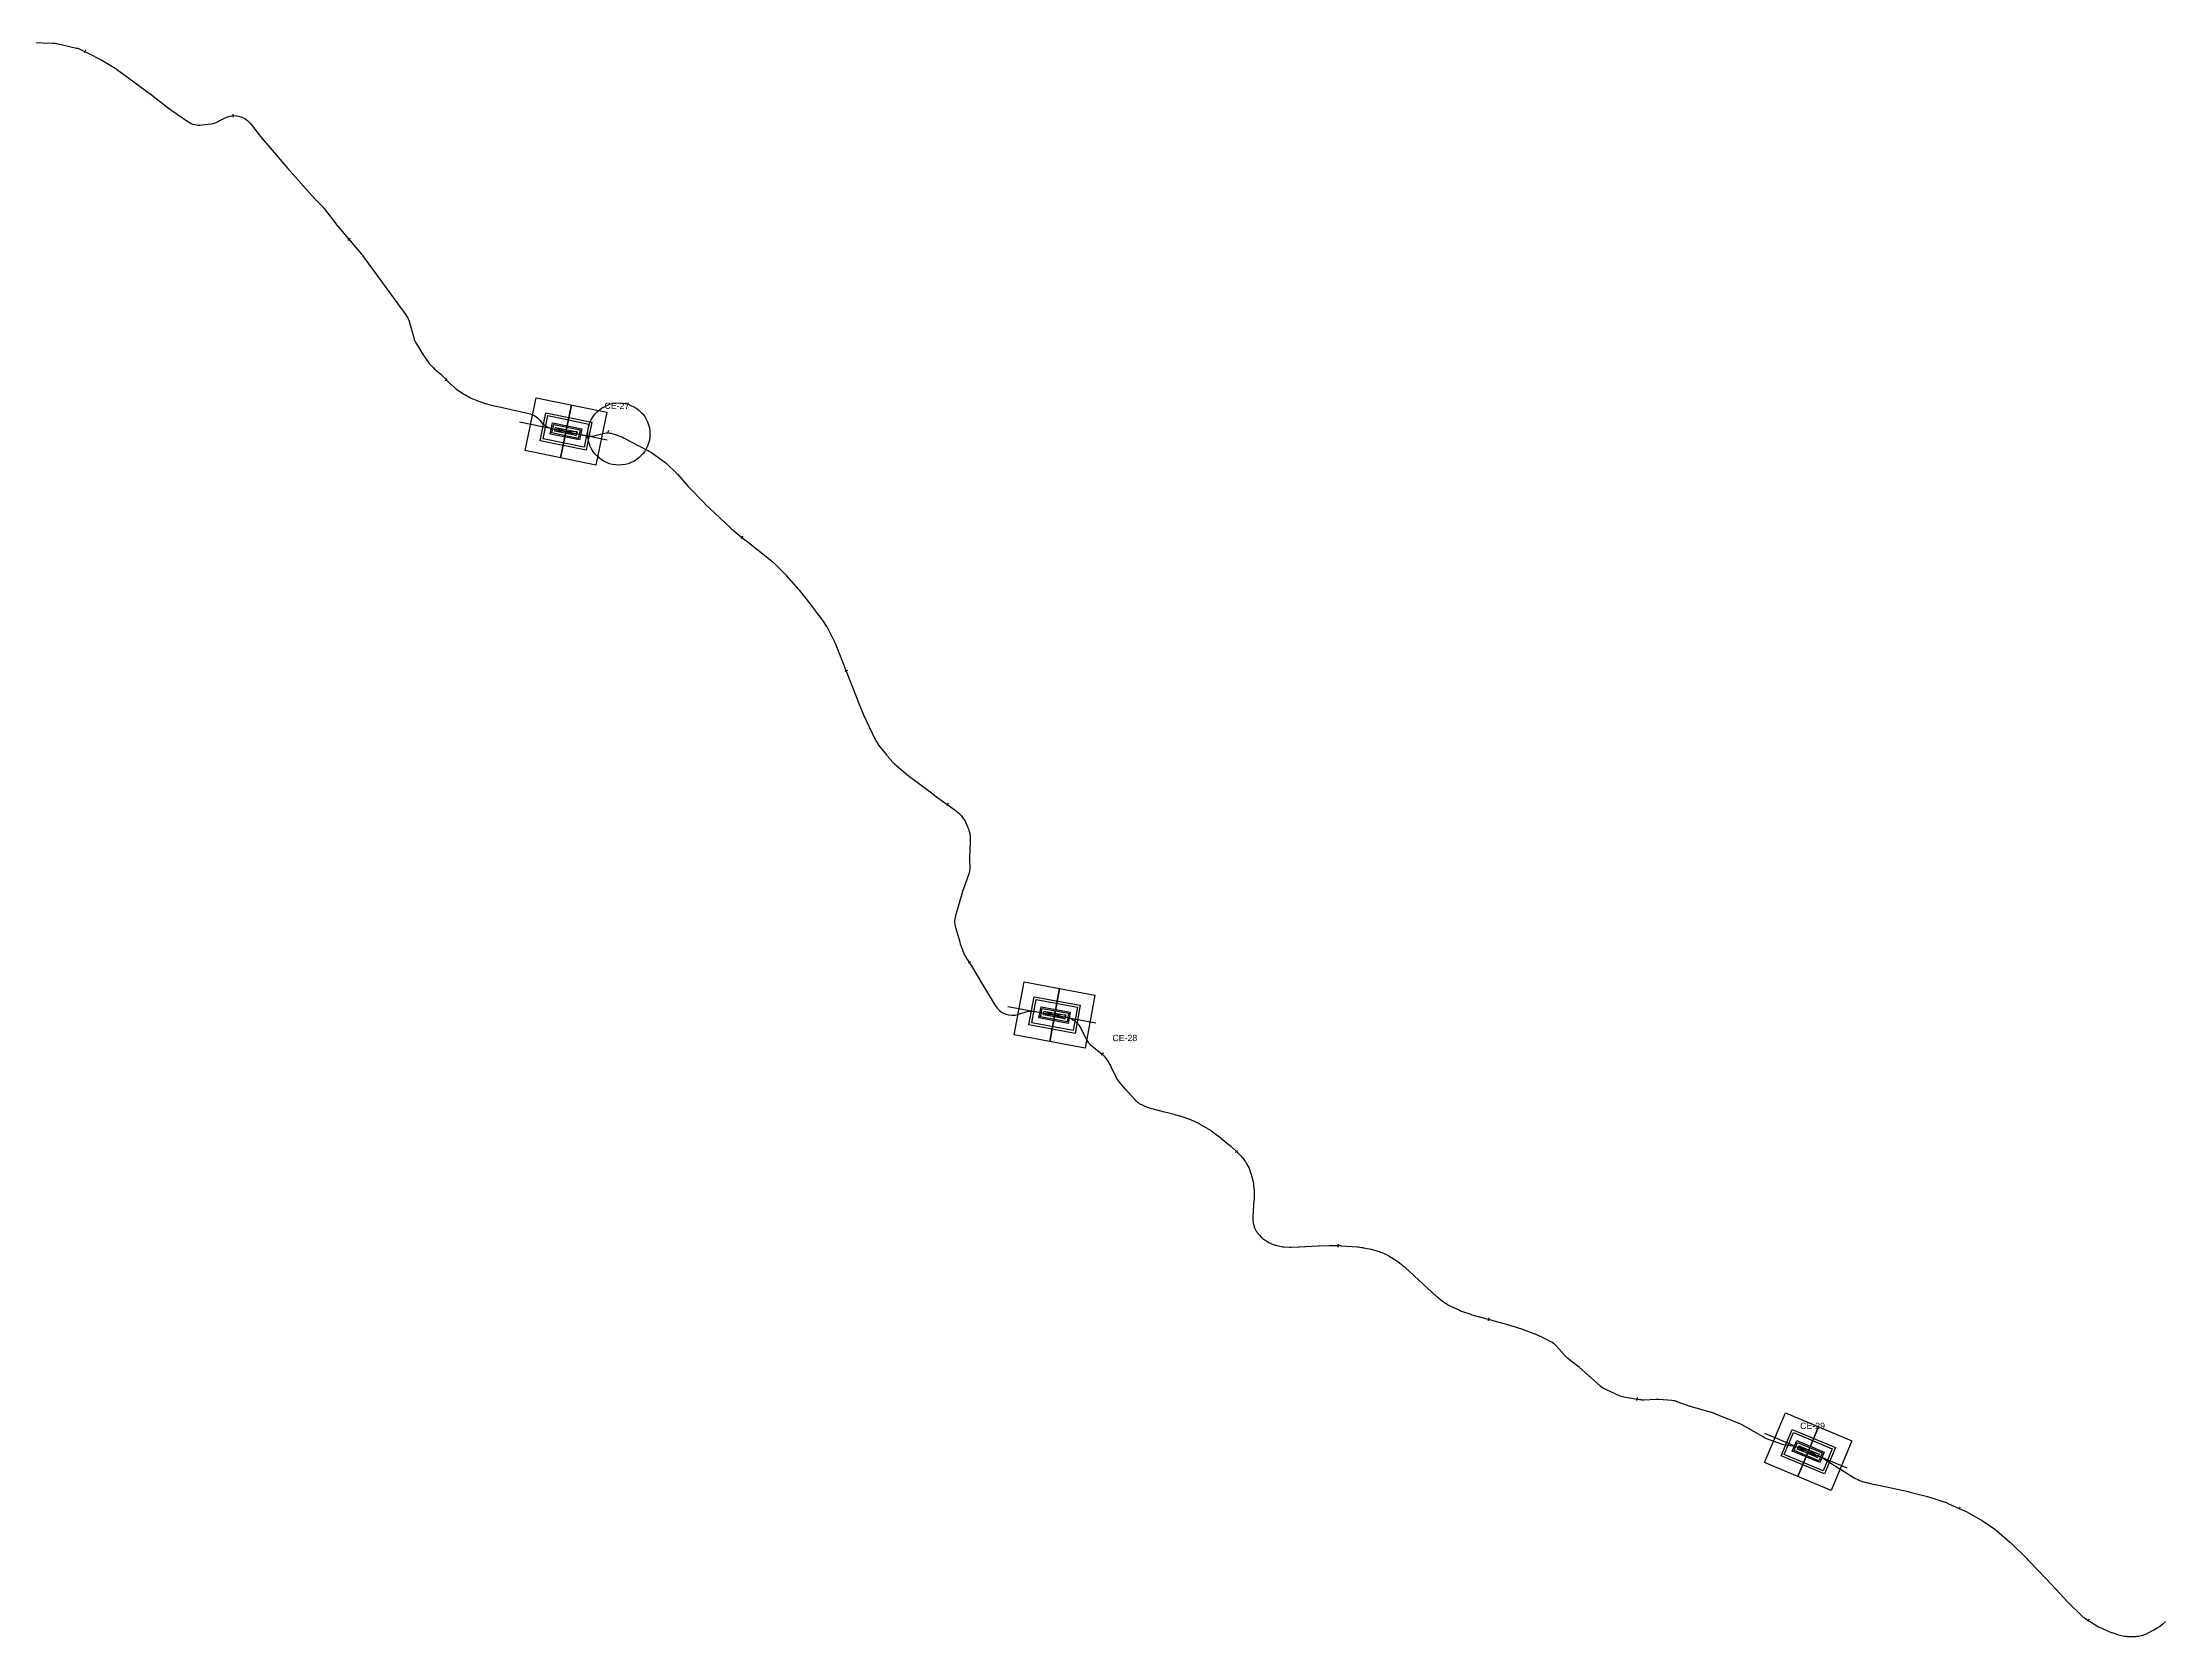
# Model space of a CAD drawing. Header units: metres. Extents: x 454908 to 510509, y 4717009 to 4730077.
# Drawn here: x 489887 to 491577, y 4724223 to 4725492 of the extents above; entities that cross this region are included whole.
import ezdxf

# ---------------------------------------------------------------- set-up
doc = ezdxf.new("R2010")
doc.units = ezdxf.units.M
doc.header["$LTSCALE"] = 0.01
doc.header["$MEASUREMENT"] = 0
doc.layers.get('0').update_dxf_attribs({"lineweight": 0})
for name, color, linetype in [('....pat directa', 5, 'Continuous'), ('10TRZ_LINEA_PK', 4, 'Continuous'), ('CE', 7, 'Continuous')]:
    doc.layers.add(name, color=color, linetype=linetype)
doc.layers.add('LEAR TRAMOS SUBTERRANEOS 2c', color=7, linetype='Continuous', lineweight=0)
doc.styles.get("Standard").update_dxf_attribs({"font": 'arial.ttf'})

# ---------------------------------------------------------------- blocks, each defined once
blk = doc.blocks.new('pkp')
at = {"layer": '10TRZ_LINEA_PK'}
blk.add_line((0, 1.125), (0, -1.125), dxfattribs=at)
blk = doc.blocks.new('lpkp')
at = {"layer": '10TRZ_LINEA_PK'}
blk.add_line((0, 1.125), (0, -1.125), dxfattribs=at)
blk = doc.blocks.new('A$Cf7c1e7a3')
at = {"color": 3}
for points in [[(17.8, 39.7), (43.2, 5.1)], [(17.8, 39.7), (43.2, 5.1)], [(43.2, 5.1), (17.8, 39.7)]]:
    blk.add_lwpolyline(points, dxfattribs=at)
at = {"layer": '10TRZ_LINEA_PK', "color": 5}
for points in [[(41, 56.6), (66.3, 22), (20, -11.9), (-5.3, 22.7)], [(38.8, 42.6), (52.4, 24.2), (22.2, 2.1), (8.7, 20.5)], [(37.4, 33), (42.7, 25.7), (23.7, 11.7), (18.3, 19.1)]]:
    blk.add_lwpolyline(points, close=True, dxfattribs=at)
at = {"layer": '10TRZ_LINEA_PK', "color": 41, "true_color": 0xf4ee51}
blk.add_lwpolyline([(0, 0), (57.5, 42.1)], dxfattribs=at)
at = {"layer": '10TRZ_LINEA_PK', "color": 1}
for points in [[(38.4, 39.8), (49.6, 24.6), (22.6, 4.9), (11.5, 20.1)], [(37.1, 31.5), (41.2, 25.9), (23.9, 13.3), (19.9, 18.8)], [(36.7, 28.7), (38.4, 26.3), (24.4, 16), (22.6, 18.4), (36.7, 28.7)]]:
    blk.add_lwpolyline(points, close=True, dxfattribs=at)
at = {"layer": '10TRZ_LINEA_PK', "color": 5}
blk.add_lwpolyline([(43.2, 5.1), (17.8, 39.7)], dxfattribs=at)
at = {"layer": '10TRZ_LINEA_PK', "color": 1}
blk.add_lwpolyline([(22.6, 18.4), (38.4, 26.3), (36.7, 28.7), (24.4, 16)], dxfattribs=at)

msp = doc.modelspace()

# ---------------------------------------------------------------- linework, layer by layer
at = {"layer": '....pat directa', "color": 7}
msp.add_lwpolyline([(489878.961, 4725492.234), (489895.394, 4725491.701, -0.04750682), (489898.404, 4725491.315), (489914.029, 4725487.783, -0.05295408), (489917.229, 4725486.693), (489922.928, 4725484.052), (489933.225, 4725478.756, -0.01854286), (489934.259, 4725478.175), (489944.808, 4725471.719, -0.02024504), (489945.884, 4725470.999), (489955.7, 4725463.84, -0.00010258), (489955.705, 4725463.836), (489973.864, 4725450.58, -0.00713726), (489974.229, 4725450.305), (489989.349, 4725438.591, 0.01348055), (489990.045, 4725438.082), (490002.886, 4725429.198, 0.18688222), (490014.123, 4725426.499), (490021.42, 4725427.481, 0.0970411), (490027.246, 4725429.459), (490032.393, 4725432.146, -0.36053894), (490052.36, 4725427.872), (490060.591, 4725417.437, 0.00019674), (490060.599, 4725417.427), (490068.002, 4725408.541, 0.0048895), (490068.205, 4725408.302), (490082.388, 4725391.939, 0.00261474), (490082.498, 4725391.813), (490097.092, 4725375.326, 0.00002737), (490097.093, 4725375.325), (490104.373, 4725367.103, 0.01775813), (490105.156, 4725366.279), (490109.676, 4725361.852, -0.03707042), (490111.241, 4725360.073), (490120.784, 4725347.456, 0.01439807), (490121.36, 4725346.737), (490141.104, 4725323.538, -0.01881977), (490141.849, 4725322.592), (490176.38, 4725275.215, -0.08807244), (490178.834, 4725270.188), (490182.585, 4725257.069, 0.06719923), (490184.302, 4725253.147), (490190.122, 4725243.586, 0.01441615), (490190.624, 4725242.812), (490194.443, 4725237.284, 0.04664775), (490196.357, 4725235.001), (490198.018, 4725233.358, -0.00068112), (490198.049, 4725233.328), (490199.763, 4725231.623, 0.02169873), (490200.789, 4725230.688), (490204.049, 4725227.966, -0.02430383), (490205.192, 4725226.913), (490211.154, 4725220.859, 0.01980002), (490212.078, 4725219.993), (490215.33, 4725217.176, 0.02639909), (490216.663, 4725216.14), (490221.547, 4725212.739, 0.0289411), (490223.125, 4725211.771), (490227.808, 4725209.258, 0.01737488), (490228.805, 4725208.767), (490231.517, 4725207.546, 0.02222415), (490232.838, 4725207.021), (490237.456, 4725205.418, 0.00104051), (490237.519, 4725205.396), (490239.103, 4725204.853, 0.02143138), (490240.418, 4725204.465), (490247.988, 4725202.579, 0.00619955), (490248.374, 4725202.487), (490274.118, 4725196.746, -0.16453465), (490282.882, 4725191.425), (490284.025, 4725190.066, 0.16900236), (490293.061, 4725184.687), (490320.345, 4725179.099, 0.12251805), (490328.063, 4725179.421), (490332.177, 4725180.629, -0.16033222), (490342.176, 4725180.305), (490348.202, 4725178.103, -0.03432947), (490350.206, 4725177.211), (490367.411, 4725168.087), (490371.794, 4725165.624), (490379.574, 4725160.072, -0.00279527), (490379.719, 4725159.967), (490382.366, 4725158.033, -0.03436675), (490384.047, 4725156.618), (490391.657, 4725149.26, -0.01928983), (490392.511, 4725148.369), (490401.079, 4725138.701, 0.01131162), (490401.571, 4725138.17), (490413.97, 4725125.394, 0.00979682), (490414.415, 4725124.952), (490434.622, 4725105.7, 0.01990999), (490435.578, 4725104.859), (490446.172, 4725096.265, 0.00264964), (490446.304, 4725096.158), (490468.333, 4725078.671, -0.02986555), (490469.755, 4725077.396), (490478.579, 4725068.484, -0.01937995), (490479.416, 4725067.569), (490483.121, 4725063.197, 0.00584406), (490483.366, 4725062.915), (490488.921, 4725056.66, -0.01652087), (490489.596, 4725055.847), (490497.486, 4725045.685, -0.00134292), (490497.539, 4725045.617), (490504.032, 4725037.16, 0.00087915), (490504.067, 4725037.115), (490507.527, 4725032.642, -0.01840029), (490508.212, 4725031.685), (490511.147, 4725027.25, -0.00460782), (490511.308, 4725027.003), (490511.981, 4725025.943, -0.02699231), (490512.828, 4725024.439), (490517.455, 4725015.06, -0.02037964), (490517.984, 4725013.869), (490537.154, 4724965.428, -0.00321084), (490537.229, 4724965.237), (490539.935, 4724958.133, 0.02073729), (490540.458, 4724956.914), (490549.46, 4724938.133, 0.02570418), (490550.245, 4724936.689), (490551.885, 4724934.014, 0.02831446), (490552.917, 4724932.526), (490558.874, 4724924.896, 0.01420982), (490559.454, 4724924.196), (490563.959, 4724919.057, 0.03377631), (490565.489, 4724917.533), (490574.157, 4724909.992, 0.0188206), (490575.095, 4724909.237), (490596.805, 4724893.051, 0.00260515), (490596.939, 4724892.952), (490613.637, 4724880.771, -0.01847722), (490614.565, 4724880.039), (490616.422, 4724878.462, -0.05626133), (490618.88, 4724875.846), (490620.161, 4724874.132, -0.05932232), (490622.052, 4724870.855), (490623.67, 4724867.079, -0.03525753), (490624.409, 4724864.95), (490624.881, 4724863.205, -0.05888599), (490625.428, 4724859.49), (490625.507, 4724856.709, -0.0164524), (490625.503, 4724855.656), (490625.021, 4724842.711, 0.0171664), (490625.018, 4724841.612), (490625.214, 4724835.369, -0.09516735), (490624.262, 4724829.408), (490619.433, 4724816.101, 0.01554219), (490619.123, 4724815.156), (490613.706, 4724796.727, 0.14752144), (490613.77, 4724787.487), (490616.756, 4724777.834, -0.03896655), (490617.304, 4724775.405), (490617.438, 4724774.484), (490620.214, 4724767.444, 0.04700112), (490621.572, 4724764.768), (490628.202, 4724754.275, -0.00731836), (490628.446, 4724753.876), (490634.646, 4724743.396), (490645.275, 4724725.431, 0.3523877), (490664.058, 4724718.383), (490669.26, 4724720.099, -0.12646204), (490677.208, 4724720.633), (490702.097, 4724715.987, -0.23516087), (490713.481, 4724707.396), (490717.826, 4724698.678, 0.11058763), (490722.238, 4724693.253), (490730.648, 4724686.619, -0.04962576), (490735.364, 4724680.64), (490736.793, 4724678.3, -0.02590519), (490737.582, 4724676.843), (490741.81, 4724667.967, 0.06743398), (490744.161, 4724664.372), (490748.992, 4724658.796, 0.00300972), (490749.119, 4724658.651), (490755.963, 4724650.94, 0.03474993), (490757.549, 4724649.385), (490758.318, 4724648.73, 0.06711453), (490761.913, 4724646.416), (490764.573, 4724645.171, 0.04296568), (490767.149, 4724644.224), (490779.966, 4724640.731, 0.00567489), (490780.318, 4724640.639), (490787.786, 4724638.784, -0.00759466), (490788.256, 4724638.66), (490792.114, 4724637.577, -0.01597513), (490793.088, 4724637.269), (490800.059, 4724634.821, -0.02483643), (490801.53, 4724634.221), (490807.828, 4724631.279, -0.02758389), (490809.383, 4724630.445), (490816.164, 4724626.313, -0.01957355), (490817.207, 4724625.62), (490824.243, 4724620.536, -0.01766123), (490825.135, 4724619.843), (490833.288, 4724613.028, -0.01209364), (490833.87, 4724612.518), (490837.296, 4724609.36, -0.01730603), (490838.084, 4724608.581), (490841.182, 4724605.302, -0.02507408), (490842.224, 4724604.083), (490844.151, 4724601.582, -0.03485377), (490845.385, 4724599.727), (490846.324, 4724598.076, -0.03080228), (490847.191, 4724596.308), (490848.006, 4724594.349, -0.01810317), (490848.412, 4724593.264), (490849.237, 4724590.79, -0.01735989), (490849.551, 4724589.724), (490850.203, 4724587.197, -0.01927158), (490850.464, 4724585.992), (490850.934, 4724583.338, -0.01793881), (490851.093, 4724582.202), (490851.381, 4724579.435, -0.01936072), (490851.461, 4724578.199), (490851.538, 4724575.227, -0.01445501), (490851.536, 4724574.302), (490851.421, 4724570.675, -0.01005799), (490851.387, 4724570.033), (490850.488, 4724557.564, 0.02578184), (490850.455, 4724555.916), (490850.486, 4724554.909, 0.03132785), (490850.673, 4724552.915), (490850.758, 4724552.377, 0.03879369), (490851.333, 4724549.966), (490851.462, 4724549.564, 0.03845649), (490852.393, 4724547.29), (490852.658, 4724546.761, 0.03857281), (490853.931, 4724544.649), (490854.406, 4724543.983, 0.03860683), (490855.989, 4724542.09), (490856.882, 4724541.177, 0.03615085), (490858.611, 4724539.645), (490859.79, 4724538.745, 0.03783849), (490861.817, 4724537.426), (490863.253, 4724536.639, 0.03537682), (490865.308, 4724535.696), (490867.504, 4724534.87, 0.03901628), (490869.899, 4724534.176), (490873.058, 4724533.524, 0.03887375), (490875.522, 4724533.212), (490879.723, 4724533.008, 0.01953583), (490880.972, 4724532.997), (490886.945, 4724533.175, 0.0071969), (490887.405, 4724533.195), (490902.477, 4724534.08, -0.00962429), (490903.093, 4724534.104), (490911.501, 4724534.273, -0.00970956), (490912.122, 4724534.273), (490920.336, 4724534.119, -0.01489263), (490921.287, 4724534.073), (490933.487, 4724533.116, -0.00948003), (490934.091, 4724533.057), (490937.362, 4724532.675, -0.01848055), (490938.53, 4724532.495), (490944.555, 4724531.335, -0.02731135), (490946.25, 4724530.912), (490951.245, 4724529.37, -0.03301955), (490953.217, 4724528.616), (490957.838, 4724526.489, -0.03174763), (490959.624, 4724525.525), (490964.394, 4724522.546, -0.0284265), (490965.878, 4724521.497), (490971.28, 4724517.2, -0.01648848), (490972.083, 4724516.516), (490978.718, 4724510.483, -0.00626136), (490979.011, 4724510.21), (490985.726, 4724503.789, 0.00517249), (490985.968, 4724503.563), (490996.138, 4724494.233, 0.02111955), (490997.171, 4724493.362), (491001.273, 4724490.193, 0.02567538), (491002.622, 4724489.257), (491007.361, 4724486.318, 0.03043166), (491009.074, 4724485.395), (491015.02, 4724482.643, 0.0252004), (491016.515, 4724482.041), (491024.043, 4724479.439, 0.01393819), (491024.894, 4724479.172), (491037.728, 4724475.524, 0.002176), (491037.862, 4724475.486), (491055.187, 4724470.724, -0.0108382), (491055.852, 4724470.526), (491065.102, 4724467.546, -0.01141402), (491065.792, 4724467.307), (491074.241, 4724464.153, -0.01456253), (491075.104, 4724463.802), (491082.48, 4724460.548, -0.01863836), (491083.553, 4724460.026), (491087.529, 4724457.905, -0.08858273), (491091.949, 4724454.426), (491099.027, 4724446.475, 0.04754745), (491101.252, 4724444.409), (491109.635, 4724437.991, -0.01958389), (491110.599, 4724437.191), (491127.008, 4724422.455, 0.07821932), (491131.182, 4724419.747), (491142.649, 4724414.633, 0.06711066), (491146.752, 4724413.429), (491158.56, 4724411.627, 0.0497868), (491161.734, 4724411.462), (491171.559, 4724411.929, -0.03296384), (491173.666, 4724411.891), (491183.996, 4724411.018, -0.06536834), (491188.066, 4724410.13), (491198.425, 4724406.403, 0.01534609), (491199.359, 4724406.099), (491217.254, 4724400.876, -0.02715049), (491218.892, 4724400.3), (491239.22, 4724391.883, -0.03324389), (491241.125, 4724390.941), (491247.167, 4724387.438), (491257.752, 4724381.3, 0.04877489), (491260.585, 4724380.007), (491271.934, 4724376.113, 0.06341128), (491275.892, 4724375.295), (491278.542, 4724375.09, -0.07982955), (491283.477, 4724373.9), (491301.646, 4724366.306, -0.04160811), (491304.006, 4724365.081), (491317.331, 4724356.685, 0.00165292), (491317.421, 4724356.629), (491329.178, 4724349.33), (491332.717, 4724347.57, 0.04948307), (491335.671, 4724346.449), (491340.925, 4724345.031, 0.01469208), (491341.839, 4724344.813), (491351.051, 4724342.899, -0.00246802), (491351.206, 4724342.866), (491371.994, 4724338.332, -0.0089654), (491372.553, 4724338.2), (491386.433, 4724334.647, -0.01609285), (491387.421, 4724334.36), (491402.289, 4724329.515, -0.02544655), (491403.809, 4724328.933), (491417.057, 4724323.069, -0.02365143), (491418.41, 4724322.392), (491430.086, 4724315.84, -0.02321137), (491431.346, 4724315.054), (491441, 4724308.391, -0.02655582), (491442.344, 4724307.354), (491452.785, 4724298.373, -0.01651727), (491453.563, 4724297.658), (491467.055, 4724284.407, -0.00759176), (491467.396, 4724284.061), (491476.26, 4724274.809, -0.00208876), (491476.352, 4724274.713), (491486.367, 4724264.084, -0.00179551), (491486.445, 4724264), (491499.166, 4724250.304, 0.01289925), (491499.743, 4724249.714), (491510.314, 4724239.449, 0.05057198), (491512.845, 4724237.445), (491522.998, 4724230.957, 0.04227277), (491525.389, 4724229.7), (491533.665, 4724226.205, 0.02092028), (491534.918, 4724225.736), (491539.618, 4724224.2, 0.03787755), (491541.969, 4724223.624), (491544.467, 4724223.209, 0.02894875), (491546.308, 4724223.012), (491549.036, 4724222.879, 0.02187939), (491550.435, 4724222.872), (491552.957, 4724222.97, 0.01846065), (491554.134, 4724223.059), (491555.565, 4724223.221, 0.03332039), (491557.661, 4724223.601), (491557.981, 4724223.681, 0.05371775), (491561.197, 4724224.867), (491566.616, 4724227.555, 0.0271387), (491568.126, 4724228.409), (491570.883, 4724230.172, 0.01368482), (491571.607, 4724230.664), (491574.782, 4724232.949, 0.00888356), (491575.238, 4724233.289), (491577.088, 4724234.723, 0.01284982)], format="xyb", dxfattribs=at)
at = {"layer": '....pat directa'}
msp.add_circle((490345.887, 4725180.434), 24.754, dxfattribs=at)
at = {"layer": 'LEAR TRAMOS SUBTERRANEOS 2c'}
msp.add_lwpolyline([(489878.961, 4725492.234), (489895.394, 4725491.701, -0.04750682), (489898.404, 4725491.315), (489914.029, 4725487.783, -0.05295408), (489917.229, 4725486.693), (489922.928, 4725484.052), (489933.225, 4725478.756, -0.01854286), (489934.259, 4725478.175), (489944.808, 4725471.719, -0.02024504), (489945.884, 4725470.999), (489955.7, 4725463.84, -0.00010258), (489955.705, 4725463.836), (489973.864, 4725450.58, -0.00713726), (489974.229, 4725450.305), (489989.349, 4725438.591, 0.01348055), (489990.045, 4725438.082), (490002.886, 4725429.198, 0.18688222), (490014.123, 4725426.499), (490021.42, 4725427.481, 0.0970411), (490027.246, 4725429.459), (490032.393, 4725432.146, -0.36053894), (490052.36, 4725427.872), (490060.591, 4725417.437, 0.00019674), (490060.599, 4725417.427), (490068.002, 4725408.541, 0.0048895), (490068.205, 4725408.302), (490082.388, 4725391.939, 0.00261474), (490082.498, 4725391.813), (490097.092, 4725375.326, 0.00002737), (490097.093, 4725375.325), (490104.373, 4725367.103, 0.01775813), (490105.156, 4725366.279), (490109.676, 4725361.852, -0.03707042), (490111.241, 4725360.073), (490120.784, 4725347.456, 0.01439807), (490121.36, 4725346.737), (490141.104, 4725323.538, -0.01881977), (490141.849, 4725322.592), (490176.38, 4725275.215, -0.08807244), (490178.834, 4725270.188), (490182.585, 4725257.069, 0.06719923), (490184.302, 4725253.147), (490190.122, 4725243.586, 0.01441615), (490190.624, 4725242.812), (490194.443, 4725237.284, 0.04664775), (490196.357, 4725235.001), (490198.018, 4725233.358, -0.00068112), (490198.049, 4725233.328), (490199.763, 4725231.623, 0.02169873), (490200.789, 4725230.688), (490204.049, 4725227.966, -0.02430383), (490205.192, 4725226.913), (490211.154, 4725220.859, 0.01980002), (490212.078, 4725219.993), (490215.33, 4725217.176, 0.02639909), (490216.663, 4725216.14), (490221.547, 4725212.739, 0.0289411), (490223.125, 4725211.771), (490227.808, 4725209.258, 0.01737488), (490228.805, 4725208.767), (490231.517, 4725207.546, 0.02222415), (490232.838, 4725207.021), (490237.456, 4725205.418, 0.00104051), (490237.519, 4725205.396), (490239.103, 4725204.853, 0.02143138), (490240.418, 4725204.465), (490247.988, 4725202.579, 0.00619955), (490248.374, 4725202.487), (490274.118, 4725196.746, -0.16453465), (490282.882, 4725191.425), (490284.025, 4725190.066, 0.16900236), (490293.061, 4725184.687), (490320.345, 4725179.099, 0.12251805), (490328.063, 4725179.421), (490332.177, 4725180.629, -0.16033222), (490342.176, 4725180.305), (490348.202, 4725178.103, -0.03432947), (490350.206, 4725177.211), (490367.411, 4725168.087), (490371.794, 4725165.624), (490379.574, 4725160.072, -0.00279527), (490379.719, 4725159.967), (490382.366, 4725158.033, -0.03436675), (490384.047, 4725156.618), (490391.657, 4725149.26, -0.01928983), (490392.511, 4725148.369), (490401.079, 4725138.701, 0.01131162), (490401.571, 4725138.17), (490413.97, 4725125.394, 0.00979682), (490414.415, 4725124.952), (490434.622, 4725105.7, 0.01990999), (490435.578, 4725104.859), (490446.172, 4725096.265, 0.00264964), (490446.304, 4725096.158), (490468.333, 4725078.671, -0.02986555), (490469.755, 4725077.396), (490478.579, 4725068.484, -0.01937995), (490479.416, 4725067.569), (490483.121, 4725063.197, 0.00584406), (490483.366, 4725062.915), (490488.921, 4725056.66, -0.01652087), (490489.596, 4725055.847), (490497.486, 4725045.685, -0.00134292), (490497.539, 4725045.617), (490504.032, 4725037.16, 0.00087915), (490504.067, 4725037.115), (490507.527, 4725032.642, -0.01840029), (490508.212, 4725031.685), (490511.147, 4725027.25, -0.00460782), (490511.308, 4725027.003), (490511.981, 4725025.943, -0.02699231), (490512.828, 4725024.439), (490517.455, 4725015.06, -0.02037964), (490517.984, 4725013.869), (490537.154, 4724965.428, -0.00321084), (490537.229, 4724965.237), (490539.935, 4724958.133, 0.02073729), (490540.458, 4724956.914), (490549.46, 4724938.133, 0.02570418), (490550.245, 4724936.689), (490551.885, 4724934.014, 0.02831446), (490552.917, 4724932.526), (490558.874, 4724924.896, 0.01420982), (490559.454, 4724924.196), (490563.959, 4724919.057, 0.03377631), (490565.489, 4724917.533), (490574.157, 4724909.992, 0.0188206), (490575.095, 4724909.237), (490596.805, 4724893.051, 0.00260515), (490596.939, 4724892.952), (490613.637, 4724880.771, -0.01847722), (490614.565, 4724880.039), (490616.422, 4724878.462, -0.05626133), (490618.88, 4724875.846), (490620.161, 4724874.132, -0.05932232), (490622.052, 4724870.855), (490623.67, 4724867.079, -0.03525753), (490624.409, 4724864.95), (490624.881, 4724863.205, -0.05888599), (490625.428, 4724859.49), (490625.507, 4724856.709, -0.0164524), (490625.503, 4724855.656), (490625.021, 4724842.711, 0.0171664), (490625.018, 4724841.612), (490625.214, 4724835.369, -0.09516735), (490624.262, 4724829.408), (490619.433, 4724816.101, 0.01554219), (490619.123, 4724815.156), (490613.706, 4724796.727, 0.14752144), (490613.77, 4724787.487), (490616.756, 4724777.834, -0.03896655), (490617.304, 4724775.405), (490617.438, 4724774.484), (490620.214, 4724767.444, 0.04700112), (490621.572, 4724764.768), (490628.202, 4724754.275, -0.00731836), (490628.446, 4724753.876), (490645.275, 4724725.431, 0.3523877), (490664.058, 4724718.383), (490669.26, 4724720.099, -0.12646204), (490677.208, 4724720.633), (490702.097, 4724715.987, -0.23516087), (490713.481, 4724707.396), (490717.826, 4724698.678, 0.11058763), (490722.238, 4724693.253), (490730.648, 4724686.619, -0.04962576), (490735.364, 4724680.64), (490736.793, 4724678.3, -0.02590519), (490737.582, 4724676.843), (490741.81, 4724667.967, 0.06743398), (490744.161, 4724664.372), (490748.992, 4724658.796, 0.00300972), (490749.119, 4724658.651), (490755.963, 4724650.94, 0.03474993), (490757.549, 4724649.385), (490758.318, 4724648.73, 0.06711453), (490761.913, 4724646.416), (490764.573, 4724645.171, 0.04296568), (490767.149, 4724644.224), (490779.966, 4724640.731, 0.00567489), (490780.318, 4724640.639), (490787.786, 4724638.784, -0.00759466), (490788.256, 4724638.66), (490792.114, 4724637.577, -0.01597513), (490793.088, 4724637.269), (490800.059, 4724634.821, -0.02483643), (490801.53, 4724634.221), (490807.828, 4724631.279, -0.02758389), (490809.383, 4724630.445), (490816.164, 4724626.313, -0.01957355), (490817.207, 4724625.62), (490824.243, 4724620.536, -0.01766123), (490825.135, 4724619.843), (490833.288, 4724613.028, -0.01209364), (490833.87, 4724612.518), (490837.296, 4724609.36, -0.01730603), (490838.084, 4724608.581), (490841.182, 4724605.302, -0.02507408), (490842.224, 4724604.083), (490844.151, 4724601.582, -0.03485377), (490845.385, 4724599.727), (490846.324, 4724598.076, -0.03080228), (490847.191, 4724596.308), (490848.006, 4724594.349, -0.01810317), (490848.412, 4724593.264), (490849.237, 4724590.79, -0.01735989), (490849.551, 4724589.724), (490850.203, 4724587.197, -0.01927158), (490850.464, 4724585.992), (490850.934, 4724583.338, -0.01793881), (490851.093, 4724582.202), (490851.381, 4724579.435, -0.01936072), (490851.461, 4724578.199), (490851.538, 4724575.227, -0.01445501), (490851.536, 4724574.302), (490851.421, 4724570.675, -0.01005799), (490851.387, 4724570.033), (490850.488, 4724557.564, 0.02578184), (490850.455, 4724555.916), (490850.486, 4724554.909, 0.03132785), (490850.673, 4724552.915), (490850.758, 4724552.377, 0.03879369), (490851.333, 4724549.966), (490851.462, 4724549.564, 0.03845649), (490852.393, 4724547.29), (490852.658, 4724546.761, 0.03857281), (490853.931, 4724544.649), (490854.406, 4724543.983, 0.03860683), (490855.989, 4724542.09), (490856.882, 4724541.177, 0.03615085), (490858.611, 4724539.645), (490859.79, 4724538.745, 0.03783849), (490861.817, 4724537.426), (490863.253, 4724536.639, 0.03537682), (490865.308, 4724535.696), (490867.504, 4724534.87, 0.03901628), (490869.899, 4724534.176), (490873.058, 4724533.524, 0.03887375), (490875.522, 4724533.212), (490879.723, 4724533.008, 0.01953583), (490880.972, 4724532.997), (490886.945, 4724533.175, 0.0071969), (490887.405, 4724533.195), (490902.477, 4724534.08, -0.00962429), (490903.093, 4724534.104), (490911.501, 4724534.273, -0.00970956), (490912.122, 4724534.273), (490920.336, 4724534.119, -0.01489263), (490921.287, 4724534.073), (490933.487, 4724533.116, -0.00948003), (490934.091, 4724533.057), (490937.362, 4724532.675, -0.01848055), (490938.53, 4724532.495), (490944.555, 4724531.335, -0.02731135), (490946.25, 4724530.912), (490951.245, 4724529.37, -0.03301955), (490953.217, 4724528.616), (490957.838, 4724526.489, -0.03174763), (490959.624, 4724525.525), (490964.394, 4724522.546, -0.0284265), (490965.878, 4724521.497), (490971.28, 4724517.2, -0.01648848), (490972.083, 4724516.516), (490978.718, 4724510.483, -0.00626136), (490979.011, 4724510.21), (490985.726, 4724503.789, 0.00517249), (490985.968, 4724503.563), (490996.138, 4724494.233, 0.02111955), (490997.171, 4724493.362), (491001.273, 4724490.193, 0.02567538), (491002.622, 4724489.257), (491007.361, 4724486.318, 0.03043166), (491009.074, 4724485.395), (491015.02, 4724482.643, 0.0252004), (491016.515, 4724482.041), (491024.043, 4724479.439, 0.01393819), (491024.894, 4724479.172), (491037.728, 4724475.524, 0.002176), (491037.862, 4724475.486), (491055.187, 4724470.724, -0.0108382), (491055.852, 4724470.526), (491065.102, 4724467.546, -0.01141402), (491065.792, 4724467.307), (491074.241, 4724464.153, -0.01456253), (491075.104, 4724463.802), (491082.48, 4724460.548, -0.01863836), (491083.553, 4724460.026), (491087.529, 4724457.905, -0.08858273), (491091.949, 4724454.426), (491099.027, 4724446.475, 0.04754745), (491101.252, 4724444.409), (491109.635, 4724437.991, -0.01958389), (491110.599, 4724437.191), (491127.008, 4724422.455, 0.07821932), (491131.182, 4724419.747), (491142.649, 4724414.633, 0.06711066), (491146.752, 4724413.429), (491158.56, 4724411.627, 0.0497868), (491161.734, 4724411.462), (491171.559, 4724411.929, -0.03296384), (491173.666, 4724411.891), (491183.996, 4724411.018, -0.06536834), (491188.066, 4724410.13), (491198.425, 4724406.403, 0.01534609), (491199.359, 4724406.099), (491217.254, 4724400.876, -0.02715049), (491218.892, 4724400.3), (491239.22, 4724391.883, -0.03324389), (491241.125, 4724390.941), (491257.752, 4724381.3, 0.04877489), (491260.585, 4724380.007), (491271.934, 4724376.113, 0.06341128), (491275.892, 4724375.295), (491278.542, 4724375.09, -0.07982955), (491283.477, 4724373.9), (491301.646, 4724366.306, -0.04160811), (491304.006, 4724365.081), (491317.331, 4724356.685, 0.00165292), (491317.421, 4724356.629), (491329.178, 4724349.33), (491332.717, 4724347.57, 0.04948307), (491335.671, 4724346.449), (491340.925, 4724345.031, 0.01469208), (491341.839, 4724344.813), (491351.051, 4724342.899, -0.00246802), (491351.206, 4724342.866), (491371.994, 4724338.332, -0.0089654), (491372.553, 4724338.2), (491386.433, 4724334.647, -0.01609285), (491387.421, 4724334.36), (491402.289, 4724329.515, -0.02544655), (491403.809, 4724328.933), (491417.057, 4724323.069, -0.02365143), (491418.41, 4724322.392), (491430.086, 4724315.84, -0.02321137), (491431.346, 4724315.054), (491441, 4724308.391, -0.02655582), (491442.344, 4724307.354), (491452.785, 4724298.373, -0.01651727), (491453.563, 4724297.658), (491467.055, 4724284.407, -0.00759176), (491467.396, 4724284.061), (491476.26, 4724274.809, -0.00208876), (491476.352, 4724274.713), (491486.367, 4724264.084, -0.00179551), (491486.445, 4724264), (491499.166, 4724250.304, 0.01289925), (491499.743, 4724249.714), (491510.314, 4724239.449, 0.05057198), (491512.845, 4724237.445), (491522.998, 4724230.957, 0.04227277), (491525.389, 4724229.7), (491533.665, 4724226.205, 0.02092028), (491534.918, 4724225.736), (491539.618, 4724224.2, 0.03787755), (491541.969, 4724223.624), (491544.467, 4724223.209, 0.02894875), (491546.308, 4724223.012), (491549.036, 4724222.879, 0.02187939), (491550.435, 4724222.872), (491552.957, 4724222.97, 0.01846065), (491554.134, 4724223.059), (491555.565, 4724223.221, 0.03332039), (491557.661, 4724223.601), (491557.981, 4724223.681, 0.05371775), (491561.197, 4724224.867), (491566.616, 4724227.555, 0.0271387), (491568.126, 4724228.409), (491570.883, 4724230.172, 0.01368482), (491571.607, 4724230.664), (491574.782, 4724232.949, 0.00888356), (491575.238, 4724233.289), (491577.088, 4724234.723, 0.01284982)], format="xyb", dxfattribs=at)

# ---------------------------------------------------------------- block references
at = {"layer": '10TRZ_LINEA_PK'}
for name, p, rotation in [('lpkp', (489920.803, 4725485.037), 335.1362790215457), ('lpkp', (490038.647, 4725433.922), 3.947288665633363), ('lpkp', (490131.094, 4725335.3), 310.3992131379016), ('lpkp', (490208.39, 4725223.666), 314.5656039576011), ('pkp', (490337.229, 4725182.113), 339.831684158057), ('lpkp', (490443.756, 4725098.225), 320.9482817878418), ('lpkp', (490526.71, 4724991.82), 291.591690260182), ('lpkp', (490607.229, 4724885.445), 323.8892696045467), ('lpkp', (490624.854, 4724759.573), 302.2865420093794), ('pkp', (490730.648, 4724686.619), 309.4454463178016), ('lpkp', (490837.541, 4724609.129), 315.9531700382578), ('lpkp', (490918.299, 4724534.158), 358.9266167420756), ('lpkp', (491038.01, 4724475.445), 344.6309295237783), ('lpkp', (491156.129, 4724411.998), 351.3230144555677), ('pkp', (491285.803, 4724373.612), 338.2794820354791), ('lpkp', (491412.829, 4724324.94), 336.12313852898), ('lpkp', (491515.696, 4724235.623), 327.4215218443393)]:
    msp.add_blockref(name, p, dxfattribs=dict(at, rotation=rotation))
at = {"layer": '10TRZ_LINEA_PK', "color": 1}
for p, rotation in [((490266.686, 4725190.09), 312.1985168810007), ((490655.507, 4724724.684), 313.2019726503613), ((491257.653, 4724384.693), 301.0928595119219)]:
    msp.add_blockref('A$Cf7c1e7a3', p, dxfattribs=dict(at, rotation=rotation))

# ---------------------------------------------------------------- texts
at = {"layer": 'CE', "char_height": 5, "attachment_point": 1}
for s, insert in [('CE-27', (490334.45, 4725205.455)), ('CE-28', (490738.686, 4724702.002)), ('CE-29', (491286.142, 4724393.183))]:
    msp.add_mtext_dynamic_manual_height_columns(s, width=18.40819, gutter_width=204.745, heights=[0], dxfattribs=dict(at, insert=insert))

doc.saveas('drawing.dxf')
